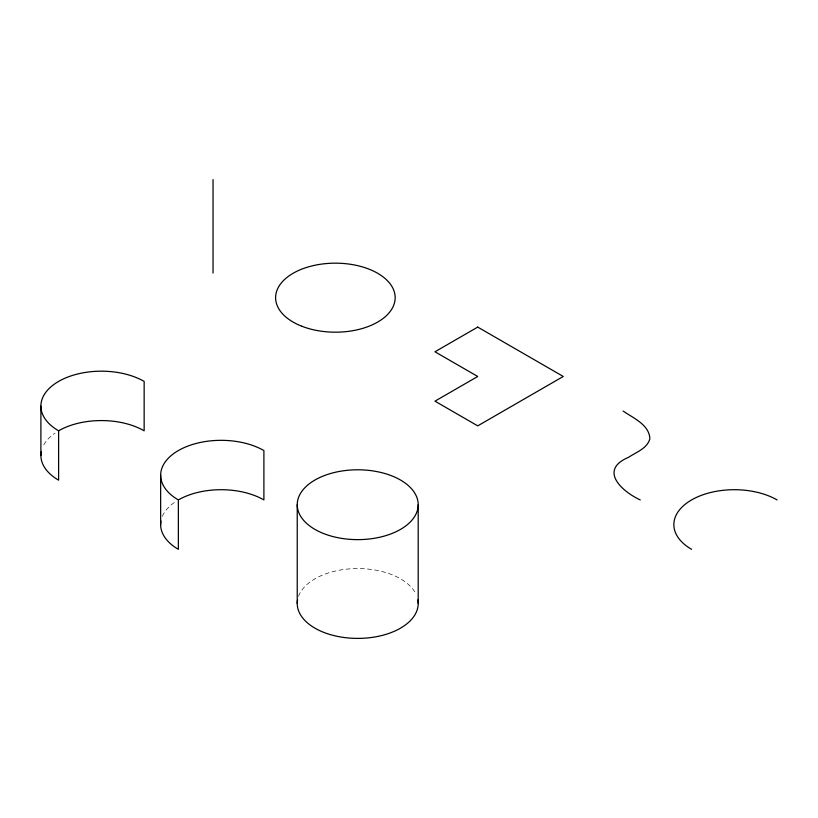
<?xml version="1.0" encoding="UTF-8"?>
<svg xmlns="http://www.w3.org/2000/svg" width="818" height="818" viewBox="0 0 818 818"><rect width="100%" height="100%" fill="white"/><g stroke="black" fill="none" stroke-linecap="round" stroke-linejoin="round"><path stroke-width="0.61" stroke-dasharray="4.09 3.07" d="M162.383 516.311A60.481 34.918 0 0 1 176.483 501.066M298.519 596.332A60.481 34.918 0 0 1 354.634 568.612A60.481 34.918 0 0 1 415.35 592.886M43.753 444.9A60.481 34.918 0 0 1 54.949 433.121"/><path stroke-width="1.23" d="M623.142 411.045C633.163 418.08 649.349 424.665 649.87 438.826C647.14 448.601 636.128 452.242 628.5 457.344C598.776 469.829 621.107 491.025 640.249 499.931M418.202 504.716A60.481 34.918 0 0 1 327.476 534.952A60.481 34.918 0 0 1 327.476 474.471A60.481 34.918 0 0 1 418.202 504.716L418.202 603.48M297.231 504.716L297.231 603.48M213.038 179.602L213.038 273.089M178.365 499.931A60.481 34.918 0 0 1 263.897 499.931L263.897 450.554A60.481 34.918 0 0 0 178.365 450.554A60.481 34.918 0 0 0 178.365 499.931L178.365 549.318A60.481 34.918 0 0 1 160.972 521.015M160.645 475.238L160.645 524.624M58.61 430.8A60.481 34.918 0 0 1 144.152 430.8L144.152 381.413A60.481 34.918 0 0 0 58.61 381.413A60.481 34.918 0 0 0 58.61 430.8L58.61 480.176A60.481 34.918 0 0 1 41.227 451.884M40.9 406.106L40.9 455.493M691.568 549.318A60.481 34.918 0 0 1 691.568 499.931A60.481 34.918 0 0 1 777.1 499.931M417.875 599.88A60.481 34.918 0 0 1 357.711 638.398A60.481 34.918 0 0 1 297.558 599.88M477.732 327.098L434.961 351.781L477.732 376.474L434.961 401.168L477.732 425.861L563.265 376.474L477.732 327.098M301.883 326.259A59.775 34.509 0 0 0 395.012 300.145A59.775 34.509 0 0 0 309.265 266.637A59.775 34.509 0 0 0 301.883 326.259"/></g></svg>
